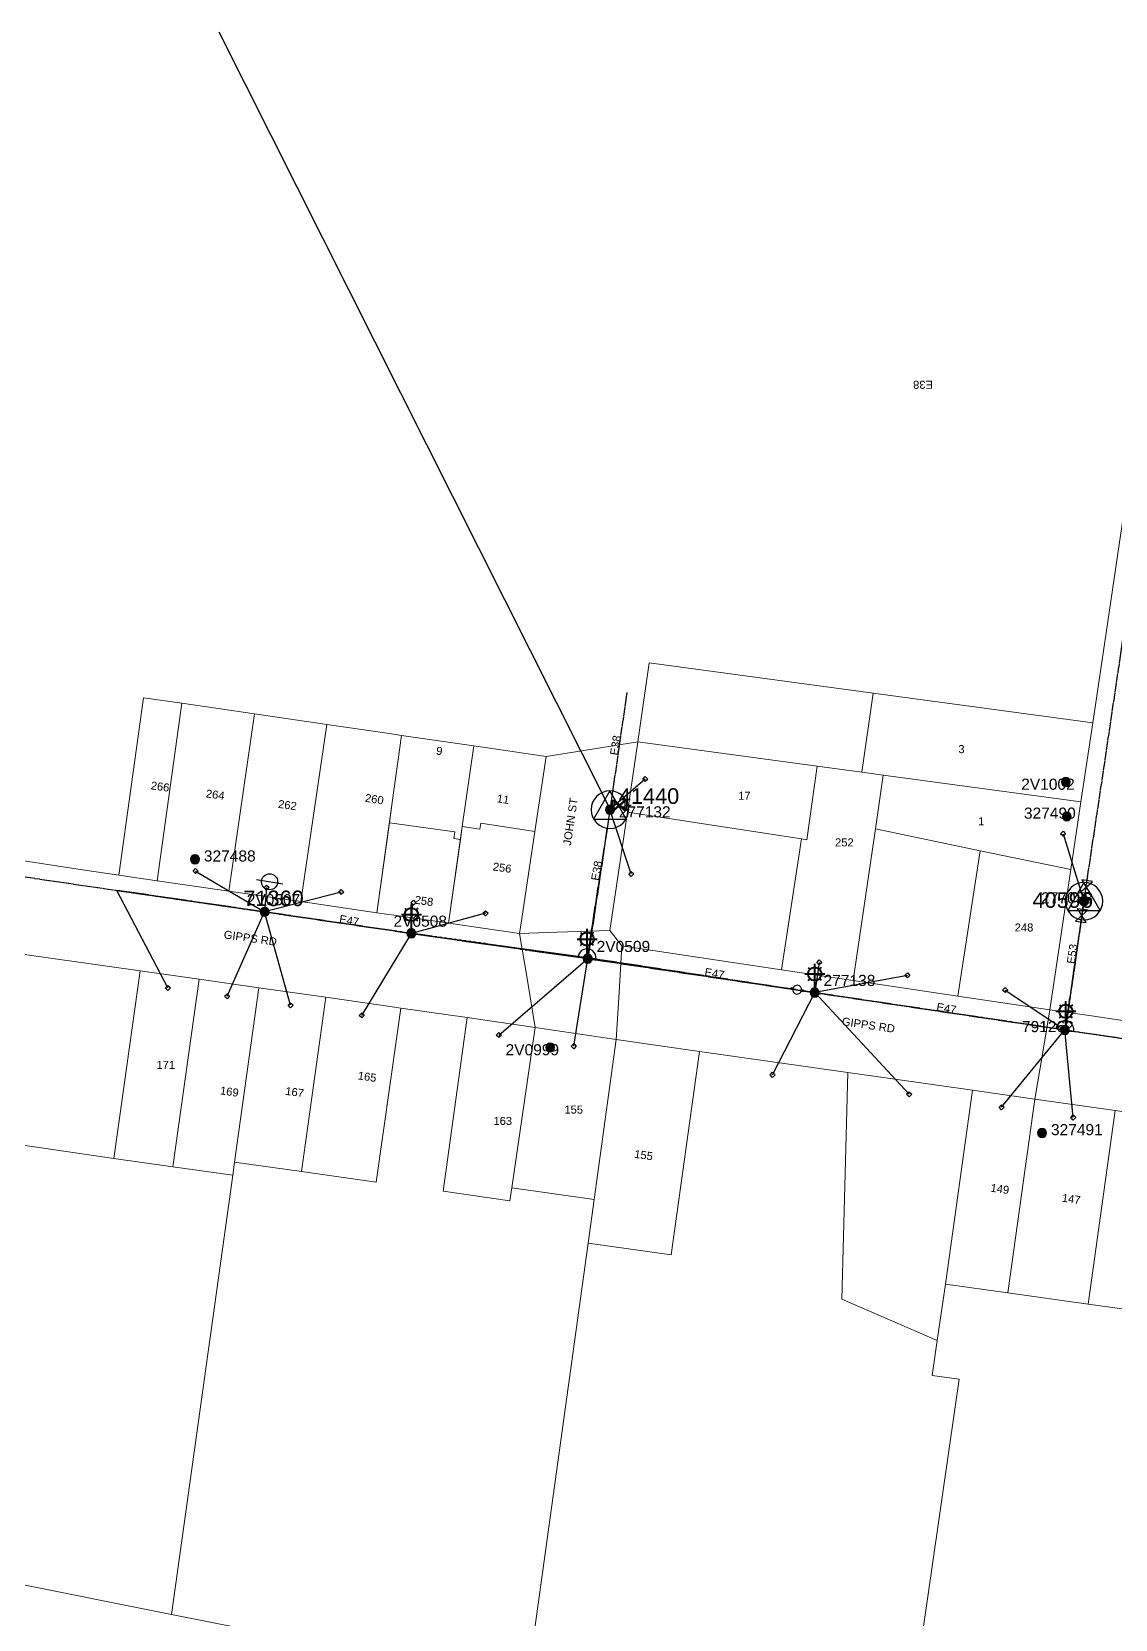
# Model space of a CAD drawing. Header units: metres. Extents: x 304132 to 306101, y 6188673 to 6190119.
# Drawn here: x 304729.8 to 304973.6, y 6189617.4 to 6189974.5 of the extents above; entities that cross this region are included whole.
import ezdxf
from ezdxf.enums import TextEntityAlignment as Align

# ---------------------------------------------------------------- set-up
doc = ezdxf.new("R2010")
doc.units = ezdxf.units.M
doc.linetypes.add('Cable Exist OH', pattern=[1, 1, 0])
doc.layers.get('0').update_dxf_attribs({"color": 6})
for name, color, linetype, lineweight in [('Cadastre Buildings_SP_EXT', 9, 'Continuous', 5), ('Cadastre Land Parcels_SP_EXT', 9, 'Continuous', 5), ('Cadastre Roads_SP_EXT', 9, 'Continuous', 5)]:
    doc.layers.add(name, color=color, linetype=linetype, lineweight=lineweight)
for name, color, linetype in [('Equip_LV_EXT', 7, 'Continuous'), ('Equip_SP_HV_EXT', 7, 'Continuous'), ('Equip_SP_LV_EXT', 7, 'Continuous'), ('Equip_SP_SL_EXT', 7, 'Continuous'), ('Mains_HV_EXT', 7, 'Continuous'), ('Mains_LV_EXT', 7, 'Continuous'), ('Mains_SL_EXT', 7, 'Continuous'), ('Services_SP_EXT', 7, 'Continuous'), ('Sub_SP_TR_HV_LV_EXT', 7, 'Continuous'), ('SupportsOH_SP_TR_HV_LV_SL_EXT', 7, 'Continuous')]:
    doc.layers.add(name, color=color, linetype=linetype)
doc.styles.add('HVSW_LABEL', font='arial.ttf')
doc.styles.add('iecARIAL', font='arial.ttf', dxfattribs={"height": 2})
doc.styles.add('POLE_LABEL', font='arial.ttf')
doc.styles.get("Standard").update_dxf_attribs({"font": 'arial.ttf'})

# ---------------------------------------------------------------- blocks, each defined once
blk = doc.blocks.new('SUB_POLE_EXT')
blk.add_wipeout([(0, 4.22), (0.42, 4.2), (0.83, 4.14), (1.21, 4.05), (1.62, 3.9), (1.99, 3.72), (2.35, 3.51), (2.68, 3.26), (2.99, 2.99), (3.28, 2.66), (3.52, 2.34), (3.76, 1.92), (3.9, 1.62), (4.04, 1.23), (4.18, 0.63), (4.22, 0), (4.18, -0.61), (4.06, -1.15), (3.9, -1.62), (3.58, -2.24), (3.22, -2.73), (2.97, -3.01), (2.68, -3.26), (2.36, -3.5), (2, -3.72), (1.64, -3.89), (1.25, -4.03), (0.82, -4.14), (0.42, -4.2), (0, -4.22), (-0.41, -4.2), (-0.8, -4.15), (-1.21, -4.05), (-1.62, -3.9), (-1.99, -3.73), (-2.35, -3.51), (-2.68, -3.26), (-2.96, -3.02), (-3.23, -2.72), (-3.51, -2.35), (-3.71, -2.01), (-3.91, -1.6), (-4.05, -1.21), (-4.16, -0.76), (-4.22, -0.14), (-4.21, 0.39), (-4.14, 0.83), (-4.03, 1.27), (-3.9, 1.63), (-3.71, 2.02), (-3.5, 2.37), (-3.28, 2.67), (-2.99, 2.99), (-2.68, 3.27), (-2.33, 3.52), (-1.98, 3.73), (-1.63, 3.9), (-1.2, 4.05), (-0.78, 4.15), (-0.4, 4.21)])
blk.add_line((2.16, 0.48), (2.16, 0.48, 0))
blk.add_lwpolyline([(-4.22, 0, 1), (4.22, 0, 1)], format="xyb", close=True)
blk.add_lwpolyline([(2.14, 0.52), (0, 4.22), (-3.66, -2.11), (3.66, -2.11)], close=True)
for tag, height, flags, p in [('ASSET_NUM', 3.5, 8, (2, 2)), ('STREET_CODE', 0.2, 9, (1.5, 0)), ('CONSTRUCTED_VOLTAGE', 0.2, 9, (1.5, -0.2)), ('OPERATING_VOLTAGE', 0.2, 9, (1.5, -0.6)), ('OPERATED_BY', 0.2, 9, (1.5, -0.8)), ('ORIENTATION', 0.2, 9, (1.5, -1.2)), ('OWNED_BY', 0.2, 9, (1.5, -1.4)), ('SECONDARY_VOLTAGE', 0.2, 9, (1.5, -1.6)), ('STATE', 0.2, 9, (1.5, -1.8)), ('SUBSTATION_TYPE', 0.2, 9, (1.5, -2)), ('STREETNAME', 0.2, 9, (1.5, -2.8)), ('SUBURB', 0.2, 9, (1.5, -3)), ('Z', 0.2, 1, (1.5, -3.4)), ('NO_PHASES', 0.2, 9, (1.5, -0.4)), ('MAINTAINED_BY', 0.2, 9, (1.5, -1)), ('USAGE', 0.2, 9, (1.5, -2.2)), ('LEGEND', 0.2, 9, (1.5, -2.4)), ('LOCATION', 0.2, 9, (1.5, -2.6)), ('NOTES', 0.2, 9, (1.5, -3.2))]:
    blk.add_attdef(tag, text='', height=height, dxfattribs=dict(flags=flags)).set_placement(p, align=Align.MIDDLE_LEFT)
blk = doc.blocks.new('LV_OH_LINKS_OPEN_EXT')
for p, q in [((-0.17, 4.97), (-0.17, 5.46)), ((0.17, 4.97), (0.17, 5.46)), ((-0.17, 3), (-0.17, 2.5)), ((0.17, 3), (0.17, 2.5))]:
    blk.add_line(p, q)
blk.add_lwpolyline([(0, 2.99, 1), (0, 4.98, 1)], format="xyb", close=True)
at = {"flags": 9}
for tag, p in [('ACTUAL_STATUS', (0, 0)), ('CONSTRUCTED_VOLTAGE', (0, -0.2)), ('OPERATING_VOLTAGE', (0, -0.6)), ('ORIENTATION', (0, -0.8)), ('OWNED_BY', (0, -1)), ('STATE', (0, -1.2)), ('SWITCH_TYPE', (0, -1.4)), ('NO_PHASES', (0, -0.4)), ('USAGE', (0, -1.6)), ('LEGEND', (0, -1.8)), ('NOTES', (0, -2))]:
    blk.add_attdef(tag, text='', height=0.2, dxfattribs=at).set_placement(p, align=Align.MIDDLE_LEFT)
at = {"flags": 1}
blk.add_attdef('Z', (0, 0), '', height=0.2, dxfattribs=at)
blk = doc.blocks.new('LV_OH_LINKS_DISTFUSE_EXT')
for p, q in [((0, 0), (0.96, 0)), ((3.84, 0), (4.8, 0))]:
    blk.add_line(p, q)
blk.add_lwpolyline([(3.84, -1.2), (3.84, 1.2), (0.96, -1.2), (0.96, 1.2)], close=True)
at = {"flags": 9}
for tag, p in [('ACTUAL_STATUS', (0, 0)), ('CONSTRUCTED_VOLTAGE', (0, -0.2)), ('OPERATING_VOLTAGE', (0, -0.6)), ('ORIENTATION', (0, -0.8)), ('OWNED_BY', (0, -1)), ('STATE', (0, -1.2)), ('SWITCH_TYPE', (0, -1.4)), ('NO_PHASES', (0, -0.4)), ('USAGE', (0, -1.6)), ('NOTES', (0, -1.8))]:
    blk.add_attdef(tag, text='', height=0.2, dxfattribs=at).set_placement(p, align=Align.MIDDLE_LEFT)
at = {"flags": 1}
blk.add_attdef('Z', (0, 0), '', height=0.2, dxfattribs=at)
blk = doc.blocks.new('SL_LANTERN_EXT')
at = {"lineweight": 40}
for p, q in [((-2.25, 4.22), (2.25, 4.22)), ((-1.46, 5.68), (-1.06, 5.28)), ((0, 1.97), (0, 6.47)), ((1.46, 5.68), (1.06, 5.28)), ((-1.46, 2.76), (-1.06, 3.16)), ((0, 0), (0, 2.72)), ((1.46, 2.76), (1.06, 3.16))]:
    blk.add_line(p, q, dxfattribs=at)
blk.add_circle((0, 4.22), 1.5, dxfattribs=at)
at = {"style": 'iecARIAL', "flags": 8}
blk.add_attdef('ASSET_NUM', (1.5, 1.5), '', height=2.5, dxfattribs=at)
for tag, p, height, flags in [('OPERATING_VOLTAGE', (0.98, -1.65), 0.2, 9), ('ORIENTATION', (0.98, -1.85), 0.2, 9), ('OWNED_BY', (0.98, -2.05), 0.2, 9), ('STATE', (0.98, -2.25), 0.2, 9), ('CONSTRUCTED_VOLTAGE', (0.98, -0.65), 0.2, 9), ('CONTROL_TYPE', (0.98, -0.85), 0.2, 9), ('LANTERN_PURPOSE', (0.98, -1.05), 0.2, 9), ('LANTERN_TYPE', (0.98, -1.25), 0.2, 9), ('NO_PHASES', (0.98, -1.45), 0.2, 9), ('USAGE', (0.98, -2.45), 0.2, 9), ('CEXIST', (0.98, -2.65), 0.2, 9), ('CNEW', (0.98, -2.85), 0.2, 9), ('CNUMBER', (0.98, -3.05), 0.2, 9), ('CREMOVE', (0.98, -3.25), 0.2, 9), ('CREPLACE', (0.98, -3.45), 0.2, 9), ('LKINGHEIGHT', (0.98, -3.65), 0.2, 9), ('LNUMBER', (2.18, -3.25), 2.5, 8), ('LBRACKET', (0.98, -3.85), 0.2, 9), ('LBRACKETVOCAB', (0.98, -4.05), 0.2, 9), ('LCATEGORY', (0.98, -4.25), 0.2, 9), ('LCHARGE1', (0.98, -4.45), 0.2, 9), ('LCHARGE1PERCENT', (0.98, -4.65), 0.2, 9), ('LCHARGE2', (0.98, -4.85), 0.2, 9), ('LCHARGE2PERCENT', (0.98, -5.05), 0.2, 9), ('LCHARGE3', (0.98, -5.25), 0.2, 9), ('LCHARGE3PERCENT', (0.98, -5.45), 0.2, 9), ('LEXIST', (0.98, -5.65), 0.2, 9), ('LLAMP', (0.98, -5.85), 0.2, 9), ('LLAMPVOCAB', (0.98, -6.05), 0.2, 9), ('LMAST', (0.98, -6.25), 0.2, 9), ('LMASTVOCAB', (0.98, -6.45), 0.2, 9), ('LNEW', (0.98, -6.65), 0.2, 9), ('LANTNUMBER', (0.98, -6.85), 0.2, 9), ('LOUTREACH', (0.98, -7.25), 0.2, 9), ('STREETNAME', (0.98, -9.25), 0.2, 9), ('SUBURB', (0.98, -9.45), 0.2, 1), ('LOUTREACHVOCAB', (0.98, -7.45), 0.2, 9), ('LRATECODE', (0.98, -7.65), 0.2, 9), ('LREMOVE', (0.98, -7.85), 0.2, 9), ('LREPLACE', (0.98, -8.05), 0.2, 9), ('LTYPE', (0.98, -8.25), 0.2, 9), ('LTYPEVOCAB', (0.98, -8.45), 0.2, 9), ('LEGEND', (0.98, -8.65), 0.2, 9), ('LOCATION', (0.98, -8.85), 0.2, 9), ('NOTES', (0.98, -9.05), 0.2, 9)]:
    blk.add_attdef(tag, p, '', height=height, dxfattribs=dict(flags=flags))
blk = doc.blocks.new('CCP_EXT')
blk.add_wipeout([(0, 0.57), (0.57, 0), (0, -0.57), (-0.57, 0)])
blk.add_lwpolyline([(-0.57, 0), (0, 0.57), (0.57, 0), (0, -0.57), (-0.57, 0)])
at = {"flags": 1}
blk.add_attdef('Z', (0, 0), '', height=0.2, dxfattribs=at)
at = {"flags": 9}
for tag, p in [('CCP_TYPE', (0, 0)), ('CONSTRUCTED_VOLTAGE', (0, -0.2)), ('OPERATING_VOLTAGE', (0, -0.6)), ('ORIENTATION', (0, -0.8)), ('OWNED_BY', (0, -1)), ('STATE', (0, -1.8)), ('NO_PHASES', (0, -0.4)), ('USAGE', (0, -1.2)), ('LEGEND', (0, -1.4)), ('LIFE_SUPPORT', (0, -1.6)), ('NOTES', (0, -2))]:
    blk.add_attdef(tag, text='', height=0.2, dxfattribs=at).set_placement(p, align=Align.MIDDLE_LEFT)
blk = doc.blocks.new('POLE_EXT')
blk.add_hatch(color=256).paths.add_polyline_path([(-1, 0, 1), (1, 0, 1)])
blk.add_lwpolyline([(-1, 0, 1), (1, 0, 1)], format="xyb", close=True)
for tag, height, flags, p in [('pNumber', 2.5, 8, (-17.84, 2.07)), ('OWNED_BY', 0.2, 9, (1.35, -0.4)), ('SPECIAL_USE', 0.2, 9, (1.35, -0.8)), ('STATE', 0.2, 9, (1.35, -1)), ('cLV', 0.2, 9, (1.35, -1.4)), ('hDepth', 0.2, 9, (1.35, -1.6)), ('hDia', 0.2, 9, (1.35, -1.8)), ('cHV', 0.2, 9, (1.35, -2)), ('cLinedev', 0.2, 9, (1.35, -3.4)), ('PARENT', 0.2, 9, (1.35, -0.6)), ('USAGE', 0.2, 9, (1.35, -1.2)), ('LBRACKET', 0.2, 9, (1.35, -2.2)), ('LExisting', 0.2, 9, (1.35, -2.4)), ('LANTNUMBER', 0.2, 9, (1.35, -2.6)), ('LOther', 0.2, 9, (1.35, -2.8)), ('LRemove', 0.2, 9, (1.35, -3)), ('LEGEND', 0.2, 9, (1.35, -3.2)), ('LOCATION', 0.2, 9, (1.35, -3.6)), ('pExisting', 0.2, 9, (1.35, -3.8)), ('pFooting', 0.2, 9, (1.35, -4.4)), ('pNew', 0.2, 9, (1.35, -4.6)), ('pRelocate', 0.2, 9, (1.35, -5)), ('pRemove', 0.2, 9, (1.35, -5.2)), ('pReplace', 0.2, 9, (1.35, -5.4)), ('pStay', 0.2, 9, (1.35, -5.6)), ('pType', 0.2, 9, (1.35, -5.8)), ('cspan', 0.2, 9, (1.35, -6)), ('STREETNAME', 0.2, 9, (1.35, -6.2)), ('SUBURB', 0.2, 9, (1.35, -6.4)), ('OPERATED_BY', 0.2, 9, (1.36, -7.01)), ('PFNUMBER', 0.2, 9, (1.35, -4)), ('NEWPFNUMBER', 0.2, 9, (1.35, -4.2)), ('NOTES', 0.2, 9, (1.35, -6.6)), ('MAINTAINED_BY', 0.2, 9, (1.36, -6.81))]:
    blk.add_attdef(tag, text='', height=height, dxfattribs=dict(flags=flags)).set_placement(p, align=Align.MIDDLE_LEFT)
at = {"style": 'POLE_LABEL'}
for tag, height, flags, p in [('STRUCTURE_PLANT_NUMBER', 0.2, 9, (1.35, 0.03)), ('ASSET_NUM', 2.5, 8, (2, 2)), ('STREET_CODE', 0.2, 9, (1.35, -0.2))]:
    blk.add_attdef(tag, text='', height=height, dxfattribs=dict(at, flags=flags)).set_placement(p, align=Align.MIDDLE_LEFT)
at = {"flags": 1}
blk.add_attdef('Z', (1.35, -7.33), '', height=0.2, dxfattribs=at)
blk = doc.blocks.new('HV_ABS_CLOSED_EXT')
blk.add_line((-3, 6.87), (3, 6.87))
blk.add_circle((0, 6.87), 1.8)
at = {"style": 'HVSW_LABEL'}
for tag, height, flags, p in [('ASSET_NUM', 3.5, 8, (2, 2)), ('STREET_CODE', 0.2, 9, (0, -0.2))]:
    blk.add_attdef(tag, text='', height=height, dxfattribs=dict(at, flags=flags)).set_placement(p, align=Align.MIDDLE_LEFT)
at = {"flags": 1}
blk.add_attdef('Z', (0, 0), '', height=0.2, dxfattribs=at)
at = {"flags": 9}
for tag, p in [('ACTUAL_STATUS', (0, -0.4)), ('CONSTRUCTED_VOLTAGE', (0, -0.6)), ('OPERATING_VOLTAGE', (0, -1)), ('ORIENTATION', (0, -1.2)), ('OWNED_BY', (0, -1.4)), ('STATE', (0, -1.6)), ('SWITCH_TYPE', (0, -1.8)), ('STREETNAME', (0, -2.6)), ('SUBURB', (0, -2.8)), ('NO_PHASES', (0, -0.8)), ('USAGE', (0, -2)), ('LEGEND', (0, -2.2)), ('LOCATION', (0, -2.4)), ('NOTES', (0, -3))]:
    blk.add_attdef(tag, text='', height=0.2, dxfattribs=at).set_placement(p, align=Align.MIDDLE_LEFT)

msp = doc.modelspace()

# ---------------------------------------------------------------- linework, layer by layer
at = {"layer": 'Cadastre Land Parcels_SP_EXT', "linetype": 'Continuous'}
for points in [[(304749.4, 6189784.79), (304757.98, 6189783.54), (304763.55, 6189823.44), (304754.96, 6189824.69), (304749.4, 6189784.79)], [(304779.88, 6189821.05), (304763.55, 6189823.44), (304757.98, 6189783.54), (304774.12, 6189781.19), (304779.88, 6189821.05)], [(304968.5, 6189819.02), (304919.12, 6189825.7), (304916.55, 6189807.94), (304921.37, 6189807.26), (304965.82, 6189801.24), (304968.5, 6189819.02)], [(304774.12, 6189781.19), (304790.31, 6189778.83), (304796.17, 6189818.68), (304779.88, 6189821.05), (304774.12, 6189781.19)], [(304810.25, 6189816.62), (304796.17, 6189818.68), (304790.31, 6189778.83), (304807.44, 6189776.34), (304810.89, 6189801.11), (304812.99, 6189816.22), (304810.25, 6189816.62)], [(304826.66, 6189795.71), (304829.28, 6189813.84), (304812.99, 6189816.22), (304810.89, 6189801.11), (304810.25, 6189796.55), (304824.96, 6189794.52), (304824.75, 6189793.04), (304826.24, 6189792.82), (304826.66, 6189795.71)], [(304842.99, 6189794.61), (304845.52, 6189811.47), (304829.28, 6189813.84), (304826.66, 6189795.71), (304830.62, 6189795.12), (304830.82, 6189796.44), (304842.99, 6189794.61)], [(304916.55, 6189807.94), (304906.52, 6189809.28), (304904.14, 6189792.76), (304902.94, 6189792.94), (304898.45, 6189763.51), (304914.6, 6189761.11), (304919.6, 6189795.21), (304921.37, 6189807.26), (304916.55, 6189807.94)], [(304965.82, 6189801.24), (304921.37, 6189807.26), (304919.6, 6189795.21), (304943.19, 6189790.28), (304963.55, 6189786.08), (304965.82, 6189801.24)], [(304826.24, 6189792.82), (304824.75, 6189793.04), (304824.96, 6189794.52), (304810.25, 6189796.55), (304807.44, 6189776.34), (304811.76, 6189775.71), (304823.22, 6189774.04), (304823.53, 6189774), (304826.24, 6189792.82)], [(304839.84, 6189773.52), (304842.99, 6189794.61), (304830.82, 6189796.44), (304830.62, 6189795.12), (304826.66, 6189795.71), (304823.53, 6189774), (304839.55, 6189771.67), (304839.84, 6189773.52)], [(304767.48, 6189761.36), (304754.14, 6189763.23), (304748.25, 6189721.06), (304761.49, 6189719.2), (304767.48, 6189761.36)], [(304780.87, 6189759.41), (304767.48, 6189761.36), (304761.49, 6189719.2), (304775.01, 6189717.28), (304775.41, 6189720.24), (304780.87, 6189759.41)], [(304790.47, 6189718.12), (304790.99, 6189721.89), (304795.92, 6189757.31), (304780.87, 6189759.41), (304775.41, 6189720.24), (304790.47, 6189718.12)], [(304827.76, 6189752.77), (304812.86, 6189754.87), (304812.02, 6189749.05), (304807.27, 6189715.76), (304790.47, 6189718.12), (304775.41, 6189720.24), (304775.01, 6189717.28), (304761.25, 6189618.49), (304814.99, 6189607.8), (304841.2, 6189602.59), (304843.13, 6189616.53), (304843.36, 6189618.14), (304854.96, 6189702.02), (304856.33, 6189711.8), (304837.8, 6189714.43), (304837.37, 6189711.51), (304822.32, 6189713.72), (304827.76, 6189752.77)], [(304812.02, 6189749.05), (304812.86, 6189754.87), (304811.91, 6189755), (304795.92, 6189757.31), (304790.99, 6189721.89), (304790.47, 6189718.12), (304807.27, 6189715.76), (304812.02, 6189749.05)], [(304843.05, 6189750.55), (304827.76, 6189752.77), (304822.32, 6189713.72), (304837.37, 6189711.51), (304837.8, 6189714.43), (304843.05, 6189750.55)], [(304856.33, 6189711.8), (304861.3, 6189747.81), (304843.05, 6189750.55), (304837.8, 6189714.43), (304856.33, 6189711.8)], [(304879.99, 6189745.12), (304861.3, 6189747.81), (304856.33, 6189711.8), (304854.96, 6189702.02), (304873.67, 6189699.38), (304879.99, 6189745.12)], [(304955.48, 6189734.42), (304941.46, 6189736.4), (304935.35, 6189692.79), (304949.36, 6189690.83), (304955.48, 6189734.42)], [(304973.57, 6189731.86), (304955.48, 6189734.42), (304949.36, 6189690.83), (304967.47, 6189688.31), (304973.57, 6189731.86)], [(304991.51, 6189729.32), (304973.57, 6189731.86), (304967.47, 6189688.31), (304985.41, 6189685.82), (304991.51, 6189729.32)], [(304708.3, 6189726.85), (304695.17, 6189728.72), (304681.84, 6189634.35), (304725.67, 6189625.6), (304761.25, 6189618.49), (304775.01, 6189717.28), (304761.49, 6189719.2), (304748.25, 6189721.06), (304735.01, 6189722.99), (304721.65, 6189724.93), (304708.3, 6189726.85)], [(304997.04, 6189728.52), (304991.51, 6189729.32), (304985.41, 6189685.82), (304967.47, 6189688.31), (304949.36, 6189690.83), (304935.35, 6189692.79), (304933.53, 6189680.08), (304932.39, 6189672.23), (304938.42, 6189671.39), (304926.72, 6189590.27), (304926, 6189585.3), (304920.47, 6189543.1), (304963.09, 6189578.96), (305031.68, 6189645.04), (305034.84, 6189650.36), (305049.6, 6189675.22), (305051.7, 6189683.95), (305037.17, 6189686.13), (305036.49, 6189681.26), (305021.3, 6189683.44), (305022.04, 6189688.23), (305007.14, 6189690.44), (304992.01, 6189692.69), (304997.04, 6189728.52)]]:
    msp.add_lwpolyline(points, close=True, dxfattribs=at)
for points in [[(304926.72, 6189590.27), (304938.42, 6189671.39), (304932.39, 6189672.23), (304933.53, 6189680.08), (304912.06, 6189689.44), (304913.41, 6189740.4), (304913.41, 6189740.4), (304879.99, 6189745.12), (304873.67, 6189699.38), (304854.96, 6189702.02), (304843.36, 6189618.14), (304843.13, 6189616.53)], [(304711.35, 6189583.86), (304730.37, 6189587.56), (304749.6, 6189591.33), (304768.55, 6189595), (304759.46, 6189534.58), (304773.04, 6189541.64), (304773.96, 6189542.11), (304774.93, 6189542.5), (304775.92, 6189542.8), (304776.94, 6189543.01), (304777.97, 6189543.13), (304779.01, 6189543.16), (304816.34, 6189543.51), (304830.26, 6189543.64), (304833.06, 6189543.7), (304839.97, 6189593.68), (304841.2, 6189602.59), (304814.99, 6189607.8), (304761.25, 6189618.49), (304725.67, 6189625.6)]]:
    msp.add_lwpolyline(points, dxfattribs=at)
at = {"layer": 'Mains_HV_EXT', "linetype": 'Continuous'}
msp.add_lwpolyline([(304962.53, 6189751.95, 0.414424), (304960.25, 6189750.27)], format="xyb", dxfattribs=at)
at = {"layer": 'Mains_HV_EXT', "linetype": 'Cable Exist OH'}
msp.add_lwpolyline([(304962.23, 6189749.97), (305000.96, 6189744.31)], dxfattribs=at)
at = {"layer": 'Mains_LV_EXT', "linetype": 'Cable Exist OH'}
for points in [[(304815.19, 6189771.68), (304854.72, 6189766.2)], [(304962.23, 6189749.97), (305000.96, 6189744.31)]]:
    msp.add_lwpolyline(points, dxfattribs=at)
at = {"layer": 'Mains_LV_EXT', "linetype": 'Continuous'}
for points in [[(304856.7, 6189765.9, 1.024264), (304852.74, 6189766.48)], [(304964.21, 6189749.68, 1.021982), (304960.25, 6189750.26)]]:
    msp.add_lwpolyline(points, format="xyb", dxfattribs=at)
at = {"layer": 'Mains_SL_EXT', "linetype": 'Cable Exist OH'}
for points in [[(304854.72, 6189766.2), (304815.19, 6189771.68)], [(304962.46, 6189749.94), (305000.96, 6189744.31)]]:
    msp.add_lwpolyline(points, dxfattribs=at)

# ---------------------------------------------------------------- block references
at = {"layer": 'Equip_SP_LV_EXT', "rotation": 80.41715483656434}
msp.add_blockref('LV_OH_LINKS_OPEN_EXT', (304905.94, 6189758.36), dxfattribs=at)
at = {"layer": 'Equip_SP_SL_EXT'}
for p in [(304815.19, 6189771.68), (304854.72, 6189766.2), (304905.94, 6189758.36), (304962.46, 6189749.94)]:
    msp.add_blockref('SL_LANTERN_EXT', p, dxfattribs=at)
at = {"layer": 'Services_SP_EXT'}
for p in [(304864.68, 6189785.05), (304926.8, 6189762.22)]:
    msp.add_blockref('CCP_EXT', p, dxfattribs=at)
at = {"layer": 'Sub_SP_TR_HV_LV_EXT'}
ref = msp.add_blockref('SUB_POLE_EXT', (304859.87, 6189799.52), dxfattribs=at)
ref.add_attrib('ASSET_NUM', '41440', dxfattribs={"layer": '0', "height": 3.5}).set_placement((304861.87, 6189799.77), align=Align.BOTTOM_LEFT)
ref = msp.add_blockref('SUB_POLE_EXT', (304966.53, 6189778.93), dxfattribs=at)
ref.add_attrib('ASSET_NUM', '40596', dxfattribs={"layer": '0', "height": 3.5}).set_placement((304968.53, 6189779.18), align=Align.MIDDLE_RIGHT)
at = {"layer": 'SupportsOH_SP_TR_HV_LV_SL_EXT'}
ref = msp.add_blockref('POLE_EXT', (304962.45, 6189805.74), dxfattribs=at)
ref.add_attrib('ASSET_NUM', '2V1002', dxfattribs={"layer": '0', "height": 2.5, "style": 'POLE_LABEL'}).set_placement((304964.45, 6189806.49), align=Align.TOP_RIGHT)
ref = msp.add_blockref('POLE_EXT', (304962.67, 6189797.98), dxfattribs=at)
ref.add_attrib('ASSET_NUM', '327490', dxfattribs={"layer": '0', "height": 2.5, "style": 'POLE_LABEL'}).set_placement((304964.67, 6189798.73), align=Align.MIDDLE_RIGHT)
ref = msp.add_blockref('POLE_EXT', (304815.19, 6189771.68), dxfattribs=at)
ref.add_attrib('ASSET_NUM', '2V0508', dxfattribs={"layer": '0', "height": 2.5, "style": 'POLE_LABEL'}).set_placement((304817.19, 6189772.43), align=Align.BOTTOM_CENTER)
ref = msp.add_blockref('POLE_EXT', (304854.88, 6189766), dxfattribs=at)
ref.add_attrib('ASSET_NUM', '2V0509', dxfattribs={"layer": '0', "height": 2.5, "style": 'POLE_LABEL'}).set_placement((304856.88, 6189766.75), align=Align.BOTTOM_LEFT)
ref = msp.add_blockref('POLE_EXT', (304905.94, 6189758.36), dxfattribs=at)
ref.add_attrib('ASSET_NUM', '277138', dxfattribs={"layer": '0', "height": 2.5, "style": 'POLE_LABEL'}).set_placement((304907.94, 6189759.11), align=Align.BOTTOM_LEFT)
ref = msp.add_blockref('POLE_EXT', (304962.23, 6189749.97), dxfattribs=at)
ref.add_attrib('ASSET_NUM', '791262', dxfattribs={"layer": '0', "height": 2.5, "style": 'POLE_LABEL'}).set_placement((304964.23, 6189750.72), align=Align.MIDDLE_RIGHT)

# ---------------------------------------------------------------- texts
at = {"layer": 'Cadastre Land Parcels_SP_EXT'}
for s, rotation, p in [('9', 352.2695, (304820.67, 6189811.92)), ('266', 352.1353, (304756.47, 6189804.11)), ('264', 351.8152, (304768.88, 6189802.3)), ('262', 352.1781, (304785.12, 6189799.94)), ('260', 351.6205, (304804.67, 6189801.3)), ('11', 351.27, (304834.32, 6189801.2)), ('256', 351.86, (304833.43, 6189785.87)), ('258', 352.0151, (304815.84, 6189778.39)), ('165', 351.6929, (304803.06, 6189738.86)), ('169', 351.8471, (304772.05, 6189735.5)), ('167', 352.086, (304786.73, 6189735.39)), ('155', 351.8254, (304865.25, 6189721.23)), ('149', 351.8808, (304945.41, 6189713.61)), ('147', 351.9425, (304961.47, 6189711.36))]:
    msp.add_text(s, height=1.8, rotation=rotation, dxfattribs=at).set_placement(p)
for s, p in [('3', (304938.27, 6189812.23)), ('17', (304888.71, 6189801.74)), ('1', (304942.71, 6189796.01)), ('252', (304910.52, 6189791.25)), ('171', (304757.84, 6189741.21)), ('163', (304833.66, 6189728.6)), ('155', (304849.62, 6189731.15))]:
    msp.add_text(s, height=1.8, dxfattribs=at).set_placement(p)
at = {"layer": 'Cadastre Roads_SP_EXT'}
for s, rotation, p in [('JOHN ST', 81.6083, (304851.08, 6189791.35)), ('GIPPS RD', 351.8407, (304772.89, 6189770.59)), ('GIPPS RD', 351.7014, (304911.95, 6189751.05))]:
    msp.add_text(s, height=1.8, rotation=rotation, dxfattribs=at).set_placement(p)
at = {"layer": 'Mains_LV_EXT'}
for s, rotation, p in [('E38', 180.2195, (304932.55, 6189895.99)), ('E38', 80.6564, (304861.63, 6189811.64)), ('E38', 80.1048, (304857.38, 6189783.43)), ('E47', 350.5312, (304798.86, 6189774.08)), ('E53', 81.5554, (304964.42, 6189764.73)), ('E47', 350.1632, (304881.05, 6189762.17)), ('E47', 350.3366, (304933.24, 6189754.31))]:
    msp.add_text(s, height=1.8, rotation=rotation, dxfattribs=at).set_placement(p)

# ---------------------------------------------------------------- next in the draw order: linework, layer by layer
at = {"layer": 'Cadastre Buildings_SP_EXT', "linetype": 'Continuous'}
for points in [[(304902.94, 6189792.94), (304863.83, 6189798.94), (304859.87, 6189772.34), (304862.54, 6189768.89), (304898.45, 6189763.51), (304902.94, 6189792.94)], [(304943.19, 6189790.28), (304919.6, 6189795.21), (304914.6, 6189761.11), (304938.17, 6189757.58), (304943.19, 6189790.28)]]:
    msp.add_lwpolyline(points, close=True, dxfattribs=at)
at = {"layer": 'Cadastre Land Parcels_SP_EXT', "linetype": 'Continuous'}
for points in [[(304906.52, 6189809.28), (304866.12, 6189814.77), (304863.83, 6189798.94), (304902.94, 6189792.94), (304904.14, 6189792.76), (304906.52, 6189809.28)], [(304963.55, 6189786.08), (304943.19, 6189790.28), (304938.17, 6189757.58), (304958.86, 6189754.49), (304963.55, 6189786.08)]]:
    msp.add_lwpolyline(points, close=True, dxfattribs=at)
at = {"layer": 'Mains_HV_EXT', "linetype": 'Cable Exist OH'}
for points in [[(304859.87, 6189799.52), (304854.88, 6189766)], [(304966.53, 6189778.93), (304962.23, 6189749.97)]]:
    msp.add_lwpolyline(points, dxfattribs=at)
at = {"layer": 'Mains_LV_EXT', "linetype": 'Cable Exist OH'}
for points in [[(304863.68, 6189825.87), (304859.87, 6189799.52)], [(304966.53, 6189778.93), (304971.12, 6189809.6)], [(304859.87, 6189799.52), (304854.72, 6189766.2)], [(304966.53, 6189778.93), (304962.23, 6189749.97)]]:
    msp.add_lwpolyline(points, dxfattribs=at)
at = {"layer": 'Mains_SL_EXT', "linetype": 'Cable Exist OH'}
msp.add_lwpolyline([(304863.68, 6189825.87), (304859.87, 6189799.52), (304854.72, 6189766.2)], dxfattribs=at)
at = {"layer": 'Services_SP_EXT'}
for points in [[(304771.88, 6189974.49), (304859.47, 6189800.44)], [(304864.68, 6189785.05), (304859.87, 6189799.52)], [(304926.8, 6189762.22), (304905.94, 6189758.36)]]:
    msp.add_lwpolyline(points, dxfattribs=at)

# ---------------------------------------------------------------- next in the draw order: block references
at = {"layer": 'Equip_LV_EXT'}
for p in [(304859.47, 6189800.44), (304859.87, 6189800.52)]:
    msp.add_blockref('LV_OH_LINKS_DISTFUSE_EXT', p, dxfattribs=at)
for p, rotation in [((304966.65, 6189779.77), 80.98810193961629), ((304966.4, 6189778.08), 261.5553180675985)]:
    msp.add_blockref('LV_OH_LINKS_DISTFUSE_EXT', p, dxfattribs=dict(at, rotation=rotation))
at = {"layer": 'Services_SP_EXT'}
for p in [(304961.81, 6189794.09), (304766.65, 6189785.71), (304782.62, 6189781.97), (304799.42, 6189780.97), (304815.64, 6189778.57), (304831.88, 6189776.21), (304906.97, 6189765.17), (304760.42, 6189759.42), (304773.72, 6189757.54), (304788.01, 6189755.52), (304804.04, 6189753.23), (304834.87, 6189748.8), (304851.72, 6189746.31), (304896.48, 6189739.86), (304927.2, 6189735.51), (304947.98, 6189732.56), (304964.11, 6189730.27)]:
    msp.add_blockref('CCP_EXT', p, dxfattribs=at)
at = {"layer": 'SupportsOH_SP_TR_HV_LV_SL_EXT'}
ref = msp.add_blockref('POLE_EXT', (304859.87, 6189799.52), dxfattribs=at)
ref.add_attrib('ASSET_NUM', '277132', dxfattribs={"layer": '0', "height": 2.5, "style": 'POLE_LABEL'}).set_placement((304861.87, 6189800.27), align=Align.TOP_LEFT)
ref = msp.add_blockref('POLE_EXT', (304966.53, 6189778.93), dxfattribs=at)
ref.add_attrib('ASSET_NUM', '277038', dxfattribs={"layer": '0', "height": 2.5, "style": 'POLE_LABEL'}).set_placement((304968.53, 6189779.68), align=Align.MIDDLE_RIGHT)

# ---------------------------------------------------------------- next in the draw order: texts
at = {"layer": 'Cadastre Land Parcels_SP_EXT'}
msp.add_text('248', height=1.8, dxfattribs=at).set_placement((304950.94, 6189772.11))

# ---------------------------------------------------------------- next in the draw order: linework, layer by layer
at = {"layer": 'Cadastre Buildings_SP_EXT', "linetype": 'Continuous'}
msp.add_lwpolyline([(304941.46, 6189736.4), (304913.41, 6189740.4), (304912.06, 6189689.44), (304933.53, 6189680.08), (304935.35, 6189692.79), (304941.46, 6189736.4)], close=True, dxfattribs=at)
at = {"layer": 'Cadastre Roads_SP_EXT', "linetype": 'Continuous'}
msp.add_lwpolyline([(304984.99, 6189793.63), (304987.65, 6189811.99), (304989.84, 6189826.93), (304992.32, 6189844.09), (304994.52, 6189859.25), (304996.71, 6189874.28), (304998.92, 6189889.43), (305000.95, 6189903.28), (304991.14, 6189904.53), (304981.38, 6189905.78), (304978.91, 6189889.42), (304976.68, 6189874.36), (304974.42, 6189859.14), (304971.5, 6189839.28), (304968.5, 6189819.02), (304965.82, 6189801.24), (304963.55, 6189786.08), (304958.86, 6189754.49), (304968.21, 6189753.13), (304978.83, 6189751.59), (304984.99, 6189793.63)], close=True, dxfattribs=at)
msp.add_lwpolyline([(304727.64, 6189767.03), (304740.9, 6189765.16), (304754.14, 6189763.23), (304767.48, 6189761.36), (304780.87, 6189759.41), (304795.92, 6189757.31), (304811.91, 6189755), (304812.86, 6189754.87), (304827.76, 6189752.77), (304843.05, 6189750.55), (304841.31, 6189761.06), (304839.55, 6189771.67), (304823.53, 6189774), (304823.22, 6189774.04), (304811.76, 6189775.71), (304807.44, 6189776.34), (304790.31, 6189778.83), (304774.12, 6189781.19), (304757.98, 6189783.54), (304749.4, 6189784.79), (304741.21, 6189785.99), (304727.05, 6189788.13)], dxfattribs=at)
at = {"layer": 'Mains_HV_EXT', "linetype": 'Cable Exist OH'}
for points in [[(304681.57, 6189790.9), (304715.27, 6189786.3), (304745.98, 6189781.79), (304782.18, 6189776.52)], [(304782.18, 6189776.52), (304817.91, 6189771.28), (304854.88, 6189766)]]:
    msp.add_lwpolyline(points, dxfattribs=at)
at = {"layer": 'Mains_LV_EXT', "linetype": 'Cable Exist OH'}
for points in [[(304748.95, 6189781.36), (304782.18, 6189776.52)], [(304782.18, 6189776.52), (304815.19, 6189771.68)], [(304905.94, 6189758.36), (304854.72, 6189766.2)]]:
    msp.add_lwpolyline(points, dxfattribs=at)
at = {"layer": 'Mains_SL_EXT', "linetype": 'Cable Exist OH'}
for points in [[(304962.46, 6189749.94), (304966.53, 6189778.93), (304971.12, 6189809.6), (304978.39, 6189858.61)], [(304815.19, 6189771.68), (304782.18, 6189776.52), (304748.95, 6189781.36)], [(304854.72, 6189766.2), (304905.94, 6189758.36)]]:
    msp.add_lwpolyline(points, dxfattribs=at)
at = {"layer": 'Services_SP_EXT'}
for points in [[(304961.81, 6189794.09), (304966.53, 6189778.93)], [(304766.65, 6189785.71), (304782.18, 6189776.52)], [(304760.42, 6189759.42), (304748.95, 6189781.36)], [(304782.62, 6189781.97), (304782.18, 6189776.52)], [(304799.42, 6189780.97), (304782.18, 6189776.52)], [(304773.72, 6189757.54), (304782.18, 6189776.52)], [(304788.01, 6189755.52), (304782.18, 6189776.52)], [(304815.19, 6189771.68), (304815.44, 6189778.34)], [(304831.88, 6189776.21), (304815.19, 6189771.68)], [(304804.04, 6189753.23), (304815.19, 6189771.68)], [(304834.87, 6189748.8), (304854.88, 6189766)], [(304851.72, 6189746.31), (304854.88, 6189766)], [(304906.97, 6189765.17), (304905.94, 6189758.36)], [(304896.48, 6189739.86), (304905.94, 6189758.36)], [(304927.2, 6189735.51), (304905.94, 6189758.36)], [(304947.98, 6189732.56), (304962.23, 6189749.97)], [(304964.11, 6189730.27), (304962.23, 6189749.97)]]:
    msp.add_lwpolyline(points, dxfattribs=at)

# ---------------------------------------------------------------- next in the draw order: block references
at = {"layer": 'Equip_SP_HV_EXT'}
ref = msp.add_blockref('HV_ABS_CLOSED_EXT', (304782.18, 6189776.52), dxfattribs=dict(at, rotation=350.5791096225728))
ref.add_attrib('ASSET_NUM', '71360', dxfattribs={"layer": '0', "height": 3.5, "style": 'HVSW_LABEL'}).set_placement((304784.18, 6189776.77), align=Align.BOTTOM_CENTER)
at = {"layer": 'Services_SP_EXT'}
for p in [(304867.83, 6189806.38), (304948.8, 6189758.92)]:
    msp.add_blockref('CCP_EXT', p, dxfattribs=at)
at = {"layer": 'SupportsOH_SP_TR_HV_LV_SL_EXT'}
ref = msp.add_blockref('POLE_EXT', (304766.51, 6189788.35), dxfattribs=at)
ref.add_attrib('ASSET_NUM', '327488', dxfattribs={"layer": '0', "height": 2.5, "style": 'POLE_LABEL'}).set_placement((304768.51, 6189789.1), align=Align.MIDDLE_LEFT)
ref = msp.add_blockref('POLE_EXT', (304782.18, 6189776.52), dxfattribs=at)
ref.add_attrib('ASSET_NUM', '2V0507', dxfattribs={"layer": '0', "height": 2.5, "style": 'POLE_LABEL'}).set_placement((304784.18, 6189777.27), align=Align.BOTTOM_CENTER)
ref = msp.add_blockref('POLE_EXT', (304846.43, 6189746.01), dxfattribs=at)
ref.add_attrib('ASSET_NUM', '2V0999', dxfattribs={"layer": '0', "height": 2.5, "style": 'POLE_LABEL'}).set_placement((304848.43, 6189746.76), align=Align.TOP_RIGHT)
ref = msp.add_blockref('POLE_EXT', (304957.1, 6189726.79), dxfattribs=at)
ref.add_attrib('ASSET_NUM', '327491', dxfattribs={"layer": '0', "height": 2.5, "style": 'POLE_LABEL'}).set_placement((304959.1, 6189727.54), align=Align.MIDDLE_LEFT)

# ---------------------------------------------------------------- next in the draw order: linework, layer by layer
at = {"layer": 'Cadastre Buildings_SP_EXT', "linetype": 'Continuous'}
msp.add_lwpolyline([(304919.12, 6189825.7), (304868.7, 6189832.52), (304866.12, 6189814.77), (304906.52, 6189809.28), (304916.55, 6189807.94), (304919.12, 6189825.7)], close=True, dxfattribs=at)
at = {"layer": 'Cadastre Roads_SP_EXT', "linetype": 'Continuous'}
for points in [[(304863.83, 6189798.94), (304866.12, 6189814.77), (304854.03, 6189812.84), (304845.52, 6189811.47), (304842.99, 6189794.61), (304839.84, 6189773.52), (304839.55, 6189771.67), (304847.93, 6189771.95), (304859.87, 6189772.34), (304863.83, 6189798.94)], [(304898.45, 6189763.51), (304862.54, 6189768.89), (304861.92, 6189758.37), (304861.3, 6189747.81), (304879.99, 6189745.12), (304913.41, 6189740.4), (304941.46, 6189736.4), (304955.48, 6189734.42), (304957.18, 6189744.54), (304958.86, 6189754.49), (304938.17, 6189757.58), (304914.6, 6189761.11), (304898.45, 6189763.51)]]:
    msp.add_lwpolyline(points, close=True, dxfattribs=at)
at = {"layer": 'Mains_HV_EXT', "linetype": 'Cable Exist OH'}
msp.add_lwpolyline([(304854.88, 6189766), (304962.23, 6189749.97)], dxfattribs=at)
at = {"layer": 'Mains_LV_EXT', "linetype": 'Cable Exist OH'}
msp.add_lwpolyline([(304962.23, 6189749.97), (304905.94, 6189758.36)], dxfattribs=at)
at = {"layer": 'Mains_SL_EXT', "linetype": 'Cable Exist OH'}
msp.add_lwpolyline([(304905.94, 6189758.36), (304962.46, 6189749.94)], dxfattribs=at)
at = {"layer": 'Services_SP_EXT'}
for points in [[(304867.83, 6189806.38), (304859.87, 6189799.52)], [(304948.8, 6189758.92), (304962.23, 6189749.97)]]:
    msp.add_lwpolyline(points, dxfattribs=at)

doc.saveas('drawing.dxf')
